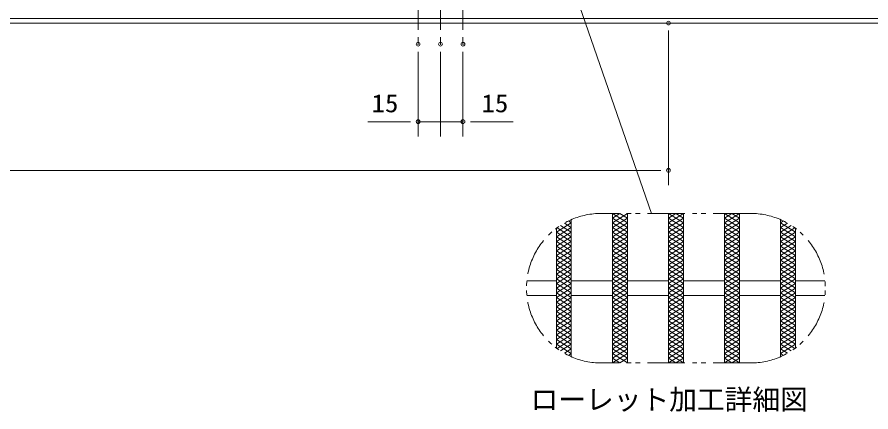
# Model space of a CAD drawing. Units: millimetres, scale not verified. Extents: x -1050 to 1050, y -742 to 742.
# Drawn here: x -231 to 340, y -8 to 256 of the extents above; entities that cross this region are included whole.
import ezdxf
from ezdxf.enums import TextEntityAlignment as Align

# ---------------------------------------------------------------- set-up
doc = ezdxf.new("R2010")
doc.units = ezdxf.units.MM
doc.header["$LTSCALE"] = 5
doc.header["$PDMODE"] = 32
doc.header["$PDSIZE"] = 2.5
doc.linetypes.add('CHAIN1', pattern=[8, 5, -1, 1, -1])
doc.linetypes.add('DOUBLE_CHAIN1', pattern=[8.8, 5, -1, 0.6, -0.6, 0.6, -1])
for name, color, linetype, lineweight in [('0-1_寸法注釈', 2, 'Continuous', 9), ('0-3_DEFPOINTS', 134, 'Continuous', 9), ('0-4_蓋', 5, 'Continuous', 9), ('0-5_ハッチング', 4, 'Continuous', 9), ('0-6_想像線', 134, 'DOUBLE_CHAIN1', 9), ('0-7_中心線', 6, 'CHAIN1', 9), ('0-8_枠', 7, 'Continuous', 9)]:
    doc.layers.add(name, color=color, linetype=linetype, lineweight=lineweight)
doc.styles.add('HG丸ｺﾞｼｯｸM-PRO', font='')
doc.styles.add('ＭＳ ゴシック', font='')
doc.styles.get('HG丸ｺﾞｼｯｸM-PRO').set_extended_font_data('HG丸ｺﾞｼｯｸM-PRO')
doc.styles.get('ＭＳ ゴシック').set_extended_font_data('MS Gothic')

msp = doc.modelspace()

# ---------------------------------------------------------------- linework, layer by layer
at = {"layer": '0-1_寸法注釈'}
for p, q in [((193.136, 125.159), (119.865, 336.477)), ((204.55, 247.475), (204.55, 143.953)), ((37.05, 233.328), (37.05, 176.522)), ((52.05, 233.328), (52.05, 176.522)), ((52.05, 233.328), (52.05, 176.522)), ((67.05, 233.328), (67.05, 176.522)), ((32.05, 186.522), (3.513, 186.522)), ((52.05, 186.522), (37.05, 186.522)), ((47.05, 186.522), (42.05, 186.522)), ((52.05, 186.522), (67.05, 186.522)), ((57.05, 186.522), (62.05, 186.522)), ((72.05, 186.522), (100.587, 186.522)), ((-785.45, 153.953), (199.55, 153.953))]:
    msp.add_line(p, q, dxfattribs=at)
at = {"layer": '0-3_DEFPOINTS'}
for p in [(204.55, 252.475), (37.05, 238.328), (52.05, 238.328), (67.05, 238.328), (37.05, 186.522), (67.05, 186.522), (204.55, 153.953)]:
    msp.add_point(p, dxfattribs=at)
at = {"layer": '0-4_蓋'}
for p, q in [((139.55, 120.985), (139.55, 29.333)), ((139.55, 120.985), (139.55, 29.333)), ((167.05, 125.159), (167.05, 25.159)), ((167.05, 125.159), (167.05, 25.159)), ((177.05, 125.159), (177.05, 25.159)), ((177.05, 125.159), (177.05, 25.159)), ((204.55, 125.159), (204.55, 25.159)), ((204.55, 125.159), (204.55, 25.159)), ((214.55, 125.159), (214.55, 25.159)), ((214.55, 125.159), (214.55, 25.159)), ((242.05, 125.159), (242.05, 25.159)), ((242.05, 125.159), (242.05, 25.159)), ((252.05, 125.159), (252.05, 25.159)), ((252.05, 125.159), (252.05, 25.159)), ((279.55, 120.985), (279.55, 29.333)), ((279.55, 120.985), (279.55, 29.333)), ((129.55, 115.159), (129.55, 35.159)), ((129.55, 115.159), (129.55, 35.159)), ((289.55, 115.159), (289.55, 35.159)), ((289.55, 115.159), (289.55, 35.159)), ((109.801, 80.159), (129.55, 80.159)), ((139.55, 80.159), (167.05, 80.159)), ((177.05, 80.159), (204.55, 80.159)), ((214.55, 80.159), (242.05, 80.159)), ((252.05, 80.159), (279.55, 80.159)), ((289.55, 80.159), (309.299, 80.159)), ((109.801, 70.159), (129.55, 70.159)), ((139.55, 70.159), (167.05, 70.159)), ((177.05, 70.159), (204.55, 70.159)), ((214.55, 70.159), (242.05, 70.159)), ((252.05, 70.159), (279.55, 70.159)), ((289.55, 70.159), (309.299, 70.159))]:
    msp.add_line(p, q, dxfattribs=at)
at = {"layer": '0-5_ハッチング'}
for p, q in [((137.64, 120.103), (139.55, 118.909)), ((167.05, 118.909), (177.05, 125.159)), ((167.05, 125.159), (177.05, 118.909)), ((167.05, 122.034), (172.05, 125.159)), ((167.05, 115.784), (177.05, 122.034)), ((167.05, 122.034), (177.05, 115.784)), ((172.05, 125.159), (177.05, 122.034)), ((204.55, 118.909), (214.55, 125.159)), ((204.55, 125.159), (214.55, 118.909)), ((204.55, 122.034), (209.55, 125.159)), ((204.55, 115.784), (214.55, 122.034)), ((204.55, 122.034), (214.55, 115.784)), ((209.55, 125.159), (214.55, 122.034)), ((242.05, 118.909), (252.05, 125.159)), ((242.05, 125.159), (252.05, 118.909)), ((242.05, 122.034), (247.05, 125.159)), ((242.05, 115.784), (252.05, 122.034)), ((242.05, 122.034), (252.05, 115.784)), ((247.05, 125.159), (252.05, 122.034)), ((279.55, 118.909), (281.46, 120.103)), ((129.55, 112.659), (139.55, 118.909)), ((129.55, 109.534), (139.55, 115.784)), ((130.007, 115.498), (139.55, 109.534)), ((132.386, 117.137), (139.55, 112.659)), ((134.925, 118.675), (139.55, 115.784)), ((167.05, 112.659), (177.05, 118.909)), ((167.05, 118.909), (177.05, 112.659)), ((167.05, 109.534), (177.05, 115.784)), ((167.05, 115.784), (177.05, 109.534)), ((204.55, 112.659), (214.55, 118.909)), ((204.55, 118.909), (214.55, 112.659)), ((204.55, 109.534), (214.55, 115.784)), ((204.55, 115.784), (214.55, 109.534)), ((242.05, 112.659), (252.05, 118.909)), ((242.05, 118.909), (252.05, 112.659)), ((242.05, 109.534), (252.05, 115.784)), ((242.05, 115.784), (252.05, 109.534)), ((279.55, 118.909), (289.55, 112.659)), ((279.55, 115.784), (284.175, 118.675)), ((279.55, 112.659), (286.714, 117.137)), ((279.55, 115.784), (289.55, 109.534)), ((279.55, 109.534), (289.093, 115.498)), ((129.55, 112.659), (139.55, 106.409)), ((129.55, 106.409), (139.55, 112.659)), ((129.55, 109.534), (139.55, 103.284)), ((129.55, 103.284), (139.55, 109.534)), ((167.05, 112.659), (177.05, 106.409)), ((167.05, 106.409), (177.05, 112.659)), ((167.05, 109.534), (177.05, 103.284)), ((167.05, 103.284), (177.05, 109.534)), ((204.55, 112.659), (214.55, 106.409)), ((204.55, 106.409), (214.55, 112.659)), ((204.55, 109.534), (214.55, 103.284)), ((204.55, 103.284), (214.55, 109.534)), ((242.05, 112.659), (252.05, 106.409)), ((242.05, 106.409), (252.05, 112.659)), ((242.05, 109.534), (252.05, 103.284)), ((242.05, 103.284), (252.05, 109.534)), ((279.55, 112.659), (289.55, 106.409)), ((279.55, 106.409), (289.55, 112.659)), ((279.55, 109.534), (289.55, 103.284)), ((279.55, 103.284), (289.55, 109.534)), ((129.55, 106.409), (139.55, 100.159)), ((129.55, 100.159), (139.55, 106.409)), ((129.55, 103.284), (139.55, 97.034)), ((129.55, 97.034), (139.55, 103.284)), ((167.05, 106.409), (177.05, 100.159)), ((167.05, 100.159), (177.05, 106.409)), ((167.05, 103.284), (177.05, 97.034)), ((167.05, 97.034), (177.05, 103.284)), ((204.55, 106.409), (214.55, 100.159)), ((204.55, 100.159), (214.55, 106.409)), ((204.55, 103.284), (214.55, 97.034)), ((204.55, 97.034), (214.55, 103.284)), ((242.05, 106.409), (252.05, 100.159)), ((242.05, 100.159), (252.05, 106.409)), ((242.05, 103.284), (252.05, 97.034)), ((242.05, 97.034), (252.05, 103.284)), ((279.55, 106.409), (289.55, 100.159)), ((279.55, 100.159), (289.55, 106.409)), ((279.55, 103.284), (289.55, 97.034)), ((279.55, 97.034), (289.55, 103.284)), ((129.55, 100.159), (139.55, 93.909)), ((129.55, 93.909), (139.55, 100.159)), ((167.05, 93.909), (177.05, 100.159)), ((167.05, 100.159), (177.05, 93.909)), ((204.55, 100.159), (214.55, 93.909)), ((204.55, 93.909), (214.55, 100.159)), ((242.05, 100.159), (252.05, 93.909)), ((242.05, 93.909), (252.05, 100.159)), ((279.55, 100.159), (289.55, 93.909)), ((279.55, 93.909), (289.55, 100.159)), ((129.55, 97.034), (139.55, 90.784)), ((129.55, 90.784), (139.55, 97.034)), ((129.55, 87.659), (139.55, 93.909)), ((129.55, 93.909), (139.55, 87.659)), ((167.05, 97.034), (177.05, 90.784)), ((167.05, 90.784), (177.05, 97.034)), ((167.05, 87.659), (177.05, 93.909)), ((167.05, 93.909), (177.05, 87.659)), ((204.55, 97.034), (214.55, 90.784)), ((204.55, 90.784), (214.55, 97.034)), ((204.55, 87.659), (214.55, 93.909)), ((204.55, 93.909), (214.55, 87.659)), ((242.05, 97.034), (252.05, 90.784)), ((242.05, 90.784), (252.05, 97.034)), ((242.05, 87.659), (252.05, 93.909)), ((242.05, 93.909), (252.05, 87.659)), ((279.55, 97.034), (289.55, 90.784)), ((279.55, 90.784), (289.55, 97.034)), ((279.55, 87.659), (289.55, 93.909)), ((279.55, 93.909), (289.55, 87.659)), ((129.55, 84.534), (139.55, 90.784)), ((129.55, 90.784), (139.55, 84.534)), ((129.55, 81.409), (139.55, 87.659)), ((129.55, 87.659), (139.55, 81.409)), ((167.05, 84.534), (177.05, 90.784)), ((167.05, 90.784), (177.05, 84.534)), ((167.05, 81.409), (177.05, 87.659)), ((167.05, 87.659), (177.05, 81.409)), ((204.55, 84.534), (214.55, 90.784)), ((204.55, 90.784), (214.55, 84.534)), ((204.55, 81.409), (214.55, 87.659)), ((204.55, 87.659), (214.55, 81.409)), ((242.05, 84.534), (252.05, 90.784)), ((242.05, 90.784), (252.05, 84.534)), ((242.05, 81.409), (252.05, 87.659)), ((242.05, 87.659), (252.05, 81.409)), ((279.55, 84.534), (289.55, 90.784)), ((279.55, 90.784), (289.55, 84.534)), ((279.55, 81.409), (289.55, 87.659)), ((279.55, 87.659), (289.55, 81.409)), ((129.55, 78.284), (139.55, 84.534)), ((129.55, 84.534), (139.55, 78.284)), ((129.55, 75.159), (139.55, 81.409)), ((129.55, 81.409), (139.55, 75.159)), ((167.05, 78.284), (177.05, 84.534)), ((167.05, 84.534), (177.05, 78.284)), ((167.05, 75.159), (177.05, 81.409)), ((167.05, 81.409), (177.05, 75.159)), ((204.55, 78.284), (214.55, 84.534)), ((204.55, 84.534), (214.55, 78.284)), ((204.55, 75.159), (214.55, 81.409)), ((204.55, 81.409), (214.55, 75.159)), ((242.05, 78.284), (252.05, 84.534)), ((242.05, 84.534), (252.05, 78.284)), ((242.05, 75.159), (252.05, 81.409)), ((242.05, 81.409), (252.05, 75.159)), ((279.55, 78.284), (289.55, 84.534)), ((279.55, 84.534), (289.55, 78.284)), ((279.55, 75.159), (289.55, 81.409)), ((279.55, 81.409), (289.55, 75.159)), ((129.55, 72.034), (139.55, 78.284)), ((129.55, 78.284), (139.55, 72.034)), ((129.55, 68.909), (139.55, 75.159)), ((129.55, 75.159), (139.55, 68.909)), ((167.05, 72.034), (177.05, 78.284)), ((167.05, 78.284), (177.05, 72.034)), ((167.05, 68.909), (177.05, 75.159)), ((167.05, 75.159), (177.05, 68.909)), ((204.55, 72.034), (214.55, 78.284)), ((204.55, 78.284), (214.55, 72.034)), ((204.55, 68.909), (214.55, 75.159)), ((204.55, 75.159), (214.55, 68.909)), ((242.05, 72.034), (252.05, 78.284)), ((242.05, 78.284), (252.05, 72.034)), ((242.05, 68.909), (252.05, 75.159)), ((242.05, 75.159), (252.05, 68.909)), ((279.55, 72.034), (289.55, 78.284)), ((279.55, 78.284), (289.55, 72.034)), ((279.55, 68.909), (289.55, 75.159)), ((279.55, 75.159), (289.55, 68.909)), ((129.55, 65.784), (139.55, 72.034)), ((129.55, 72.034), (139.55, 65.784)), ((129.55, 62.659), (139.55, 68.909)), ((129.55, 68.909), (139.55, 62.659)), ((167.05, 65.784), (177.05, 72.034)), ((167.05, 72.034), (177.05, 65.784)), ((167.05, 62.659), (177.05, 68.909)), ((167.05, 68.909), (177.05, 62.659)), ((204.55, 65.784), (214.55, 72.034)), ((204.55, 72.034), (214.55, 65.784)), ((204.55, 62.659), (214.55, 68.909)), ((204.55, 68.909), (214.55, 62.659)), ((242.05, 65.784), (252.05, 72.034)), ((242.05, 72.034), (252.05, 65.784)), ((242.05, 62.659), (252.05, 68.909)), ((242.05, 68.909), (252.05, 62.659)), ((279.55, 65.784), (289.55, 72.034)), ((279.55, 72.034), (289.55, 65.784)), ((279.55, 62.659), (289.55, 68.909)), ((279.55, 68.909), (289.55, 62.659)), ((129.55, 59.534), (139.55, 65.784)), ((129.55, 65.784), (139.55, 59.534)), ((167.05, 59.534), (177.05, 65.784)), ((167.05, 65.784), (177.05, 59.534)), ((204.55, 59.534), (214.55, 65.784)), ((204.55, 65.784), (214.55, 59.534)), ((242.05, 59.534), (252.05, 65.784)), ((242.05, 65.784), (252.05, 59.534)), ((279.55, 59.534), (289.55, 65.784)), ((279.55, 65.784), (289.55, 59.534)), ((129.55, 56.409), (139.55, 62.659)), ((129.55, 62.659), (139.55, 56.409)), ((129.55, 53.284), (139.55, 59.534)), ((129.55, 59.534), (139.55, 53.284)), ((167.05, 56.409), (177.05, 62.659)), ((167.05, 62.659), (177.05, 56.409)), ((167.05, 53.284), (177.05, 59.534)), ((167.05, 59.534), (177.05, 53.284)), ((204.55, 56.409), (214.55, 62.659)), ((204.55, 62.659), (214.55, 56.409)), ((204.55, 53.284), (214.55, 59.534)), ((204.55, 59.534), (214.55, 53.284)), ((242.05, 56.409), (252.05, 62.659)), ((242.05, 62.659), (252.05, 56.409)), ((242.05, 53.284), (252.05, 59.534)), ((242.05, 59.534), (252.05, 53.284)), ((279.55, 56.409), (289.55, 62.659)), ((279.55, 62.659), (289.55, 56.409)), ((279.55, 53.284), (289.55, 59.534)), ((279.55, 59.534), (289.55, 53.284)), ((129.55, 50.159), (139.55, 56.409)), ((129.55, 56.409), (139.55, 50.159)), ((129.55, 53.284), (139.55, 47.034)), ((129.55, 47.034), (139.55, 53.284)), ((167.05, 50.159), (177.05, 56.409)), ((167.05, 56.409), (177.05, 50.159)), ((167.05, 53.284), (177.05, 47.034)), ((167.05, 47.034), (177.05, 53.284)), ((204.55, 50.159), (214.55, 56.409)), ((204.55, 56.409), (214.55, 50.159)), ((204.55, 53.284), (214.55, 47.034)), ((204.55, 47.034), (214.55, 53.284)), ((242.05, 50.159), (252.05, 56.409)), ((242.05, 56.409), (252.05, 50.159)), ((242.05, 53.284), (252.05, 47.034)), ((242.05, 47.034), (252.05, 53.284)), ((279.55, 50.159), (289.55, 56.409)), ((279.55, 56.409), (289.55, 50.159)), ((279.55, 53.284), (289.55, 47.034)), ((279.55, 47.034), (289.55, 53.284)), ((129.55, 50.159), (139.55, 43.909)), ((129.55, 43.909), (139.55, 50.159)), ((129.55, 47.034), (139.55, 40.784)), ((129.55, 40.784), (139.55, 47.034)), ((167.05, 50.159), (177.05, 43.909)), ((167.05, 43.909), (177.05, 50.159)), ((167.05, 47.034), (177.05, 40.784)), ((167.05, 40.784), (177.05, 47.034)), ((204.55, 50.159), (214.55, 43.909)), ((204.55, 43.909), (214.55, 50.159)), ((204.55, 47.034), (214.55, 40.784)), ((204.55, 40.784), (214.55, 47.034)), ((242.05, 50.159), (252.05, 43.909)), ((242.05, 43.909), (252.05, 50.159)), ((242.05, 47.034), (252.05, 40.784)), ((242.05, 40.784), (252.05, 47.034)), ((279.55, 50.159), (289.55, 43.909)), ((279.55, 43.909), (289.55, 50.159)), ((279.55, 47.034), (289.55, 40.784)), ((279.55, 40.784), (289.55, 47.034)), ((129.55, 43.909), (139.55, 37.659)), ((129.55, 37.659), (139.55, 43.909)), ((129.55, 40.784), (139.55, 34.534)), ((130.007, 34.82), (139.55, 40.784)), ((167.05, 43.909), (177.05, 37.659)), ((167.05, 37.659), (177.05, 43.909)), ((167.05, 40.784), (177.05, 34.534)), ((167.05, 34.534), (177.05, 40.784)), ((204.55, 43.909), (214.55, 37.659)), ((204.55, 37.659), (214.55, 43.909)), ((204.55, 40.784), (214.55, 34.534)), ((204.55, 34.534), (214.55, 40.784)), ((242.05, 43.909), (252.05, 37.659)), ((242.05, 37.659), (252.05, 43.909)), ((242.05, 40.784), (252.05, 34.534)), ((242.05, 34.534), (252.05, 40.784)), ((279.55, 43.909), (289.55, 37.659)), ((279.55, 37.659), (289.55, 43.909)), ((279.55, 40.784), (289.093, 34.82)), ((279.55, 34.534), (289.55, 40.784)), ((129.55, 37.659), (139.55, 31.409)), ((132.386, 33.182), (139.55, 37.659)), ((134.925, 31.643), (139.55, 34.534)), ((167.05, 37.659), (177.05, 31.409)), ((167.05, 31.409), (177.05, 37.659)), ((167.05, 34.534), (177.05, 28.284)), ((167.05, 28.284), (177.05, 34.534)), ((204.55, 37.659), (214.55, 31.409)), ((204.55, 31.409), (214.55, 37.659)), ((204.55, 34.534), (214.55, 28.284)), ((204.55, 28.284), (214.55, 34.534)), ((242.05, 37.659), (252.05, 31.409)), ((242.05, 31.409), (252.05, 37.659)), ((242.05, 34.534), (252.05, 28.284)), ((242.05, 28.284), (252.05, 34.534)), ((279.55, 31.409), (289.55, 37.659)), ((279.55, 37.659), (286.714, 33.182)), ((279.55, 34.534), (284.175, 31.643)), ((137.64, 30.215), (139.55, 31.409)), ((167.05, 31.409), (177.05, 25.159)), ((167.05, 25.159), (177.05, 31.409)), ((204.55, 31.409), (214.55, 25.159)), ((204.55, 25.159), (214.55, 31.409)), ((242.05, 31.409), (252.05, 25.159)), ((242.05, 25.159), (252.05, 31.409)), ((279.55, 31.409), (281.46, 30.215)), ((167.05, 28.284), (172.05, 25.159)), ((172.05, 25.159), (177.05, 28.284)), ((204.55, 28.284), (209.55, 25.159)), ((209.55, 25.159), (214.55, 28.284)), ((242.05, 28.284), (247.05, 25.159)), ((247.05, 25.159), (252.05, 28.284))]:
    msp.add_line(p, q, dxfattribs=at)
at = {"layer": '0-6_想像線'}
for p, q in [((259.55, 125.159), (159.55, 125.159)), ((259.55, 25.159), (159.55, 25.159))]:
    msp.add_line(p, q, dxfattribs=at)
for centre, start, end in [((159.55, 75.159), 90, 270), ((259.55, 75.159), 270, 90)]:
    msp.add_arc(centre, 50, start, end, dxfattribs=at)
at = {"layer": '0-7_中心線'}
for p, q in [((37.05, 272.969), (37.05, 238.328)), ((52.05, 272.969), (52.05, 238.328)), ((67.05, 272.969), (67.05, 238.328))]:
    msp.add_line(p, q, dxfattribs=at)
at = {"layer": '0-8_枠'}
for p, q in [((-795.45, 252.475), (409.55, 252.475)), ((-792.45, 255.475), (411.386, 255.475))]:
    msp.add_line(p, q, dxfattribs=at)

# ---------------------------------------------------------------- texts
at = {"layer": '0-1_寸法注釈', "color": 7, "style": 'ＭＳ ゴシック', "width": 1.1}
for p in [(5.893, 189.209), (79.43, 189.209)]:
    msp.add_text('15', height=12.02, dxfattribs=at).set_placement(p, align=Align.BOTTOM_LEFT)
at = {"layer": '0-1_寸法注釈', "color": 7, "style": 'HG丸ｺﾞｼｯｸM-PRO'}
msp.add_text('ローレット加工詳細図', height=13.6, dxfattribs=at).set_placement((112.318, -10.179), align=Align.BOTTOM_LEFT)

doc.saveas('drawing.dxf')
